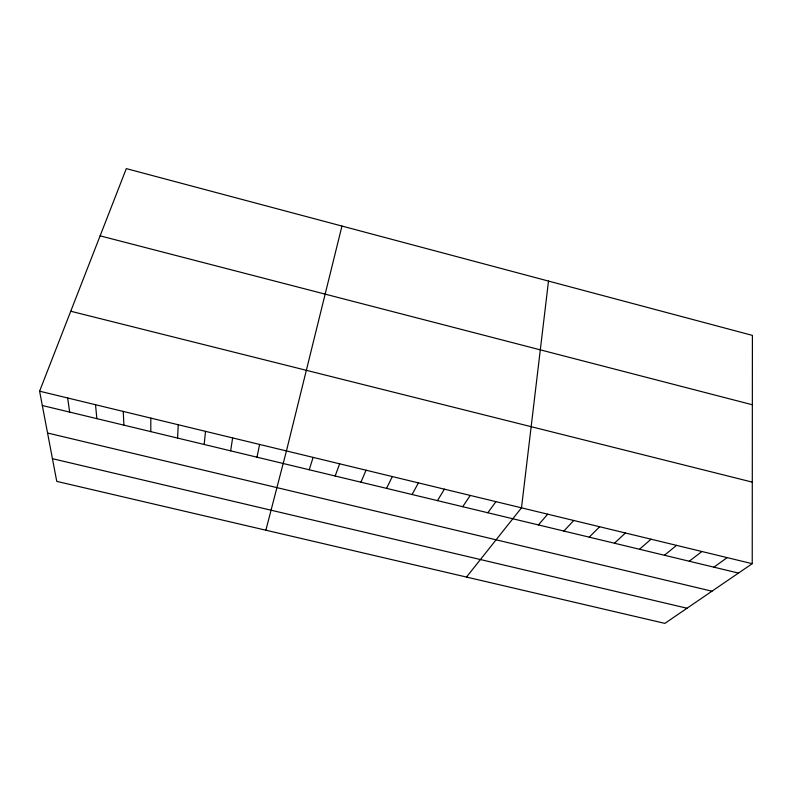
<?xml version="1.0" encoding="UTF-8"?>
<svg xmlns="http://www.w3.org/2000/svg" width="792" height="792" viewBox="0 0 792 792"><rect width="100%" height="100%" fill="white"/><g stroke="black" fill="none" stroke-linecap="round" stroke-linejoin="round"><path stroke-width="1.19" d="M150.807 431.63L150.817 418.117M752.232 563.686L752.4 335.392L126.314 168.617L39.6 391.189L56.757 481.378L664.854 623.383L752.232 563.686L39.6 391.189M177.566 438.065L178.24 424.75M204.178 444.47L205.504 431.353M548.5 281.081L521.492 507.84L466.498 577.061M230.65 450.846L232.63 437.917M256.984 457.182L259.608 444.451M341.956 226.057L286.437 450.945L265.874 530.204M309.236 469.765L313.117 457.4M335.155 476.002L339.659 463.825M360.934 482.209L366.053 470.21M386.575 488.377L392.307 476.566M412.087 494.515L418.423 482.892M437.471 500.623L444.401 489.179M462.716 506.702L470.23 495.426M487.832 512.751L495.931 501.653M538.421 524.928L547.688 514.176M563.894 531.056L573.745 520.483M589.228 537.154L599.653 526.759M614.434 543.223L625.433 532.996M639.5 549.262L651.064 539.203M664.438 555.261L676.556 545.371M689.248 561.231L701.92 551.509M713.929 567.171L727.145 557.617M52.44 458.677L687.03 608.236M47.55 433.006L711.958 591.198M42.322 405.514L738.481 573.081M70.745 311.236L752.291 482.13M100.119 235.848L752.351 404.762M67.637 397.98L69.666 412.097M95.515 404.732L96.862 418.641M123.245 411.434L123.908 425.155"/></g></svg>
